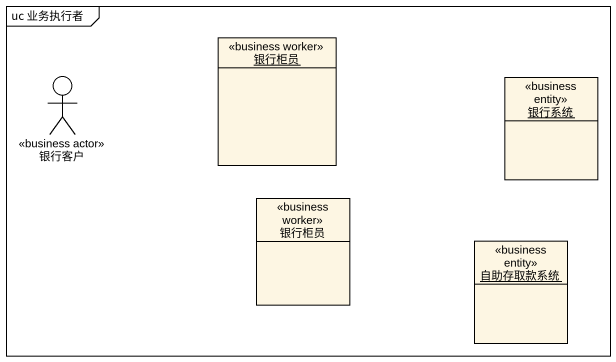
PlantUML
@startuml
mainframe uc 业务执行者
allowmixing
hide circle
hide empty members
actor 银行客户 <<business actor>>
object 银行柜员 <<business worker>>
object 银行系统 <<business entity>>
class "银行柜员" as 银行柜员_2 <<business worker>>
object 自助存取款系统 <<business entity>>
@enduml
